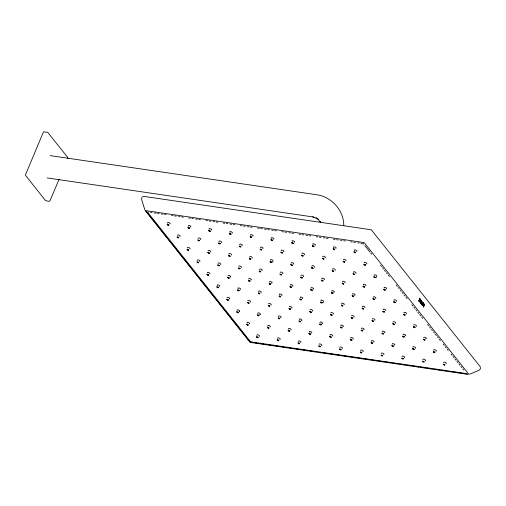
<?xml version="1.0" encoding="UTF-8"?>
<svg xmlns="http://www.w3.org/2000/svg" width="506" height="506" viewBox="0 0 506 506"><rect width="100%" height="100%" fill="white"/><g stroke="black" fill="none" stroke-linecap="round" stroke-linejoin="round"><path stroke-width="0.76" d="M419.891 299.141L419.151 300.899C420.119 302.348 420.878 299.666 419.853 299.135L419.107 300.893C420.05 302.405 421.005 299.584 419.853 299.135M466.228 373.554L250.647 341.822M148.1 212.039L147.746 212.425L147.929 212.052M177.296 235.277C177.701 234.038 181.319 235.929 179.788 236.555M198.048 238.32C198.453 237.086 202.065 238.977 200.534 239.604M197.15 260.242C197.561 259.009 201.173 260.894 199.642 261.526M217.903 263.291C218.307 262.051 221.919 263.942 220.395 264.568M226.935 297.692C227.339 296.459 230.957 298.35 229.427 298.976M238.649 266.333C239.053 265.1 242.671 266.991 241.141 267.617M247.687 300.741C248.092 299.508 251.703 301.393 250.173 302.019M259.401 269.382C259.806 268.142 263.417 270.033 261.887 270.659M268.433 303.783C268.838 302.55 272.456 304.441 270.925 305.067M280.147 272.424C280.552 271.191 284.17 273.082 282.639 273.708M289.185 306.832C289.59 305.599 293.202 307.484 291.671 308.11M300.899 275.473C301.304 274.233 304.916 276.124 303.385 276.75M309.931 309.874C310.336 308.641 313.948 310.532 312.423 311.158M318.963 344.282C319.368 343.049 322.986 344.934 321.455 345.566M330.677 312.923C331.082 311.69 334.7 313.575 333.169 314.201M339.716 347.325C340.121 346.091 343.732 347.983 342.201 348.609M351.43 315.965C351.834 314.732 355.446 316.623 353.915 317.249M360.462 350.373C360.867 349.14 364.484 351.025 362.954 351.657M372.176 319.014C372.58 317.781 376.198 319.665 374.668 320.292M381.214 353.416C381.619 352.182 385.23 354.073 383.7 354.7M392.928 322.056C393.333 320.823 396.944 322.714 395.414 323.34M401.96 356.464C402.365 355.231 405.976 357.116 404.452 357.748M413.674 325.105C414.079 323.872 417.697 325.756 416.166 326.383M422.706 359.507C423.117 358.273 426.729 360.164 425.198 360.791M443.458 362.555C443.863 361.322 447.475 363.207 445.95 363.839M423.674 307.06L423.655 305.966L423.136 305.358L422.535 305.675C426.356 299.267 422.112 312.803 424.18 304.043M423.68 305.567C423.864 302.759 424.142 306.604 423.332 305.131L423.901 304.492M363.251 243.696L363.042 244.012M250.989 341.765L250.736 341.967L147.72 212.368M363.156 244.069L363.15 243.696M420.391 301.114L420.284 301.253A1.373 0.721 -81.6 0 1 419.689 301.778L418.86 301.007L419.86 298.635L418.816 301C419.816 302.986 421.327 300.153 420.252 299.172M67.874 158.479L67.842 157.6L47.684 132.268L43.484 131.838L25.357 175.139L45.597 200.68L49.012 201.337L49.974 200.85L59.075 179.301M142.331 196.682L141.674 198.238L141.693 199.769L144.868 209.882L249.875 341.885M420.334 302.436C420.505 300.672 421.024 302.892 421.277 301.974L420.777 301.393C420.91 299.647 421.53 301.892 421.726 300.975L421.049 300.172L420.05 302.544L420.739 303.366L420.378 302.443L420.739 303.366M421.726 300.975L421.555 301.272L421.081 300.678M420.865 303.575L421.909 301.209L421.156 303.467L421.574 304.416L420.91 303.575M422.833 302.885C420.328 307.37 423.914 303.48 422.447 302.398L422.618 302.101L423.554 303.277C423.427 304.188 422.58 302.259 423.383 303.575M422.877 302.892L422.618 302.101M423.035 303.094L421.96 304.954M480.649 367.856L479.985 369.412L478.859 370.392L469.467 374.288M420.404 300.962L420.423 299.457M272.285 262.342L272.848 261.697M322.815 302.835L323.378 302.19M376.028 277.566L376.59 276.921M190.009 248.984C190.8 247.94 186.98 246.504 187.365 248.003M210.755 252.032C211.546 250.982 207.726 249.553 208.111 251.046M231.508 255.081C232.298 254.031 228.478 252.595 228.864 254.094M209.863 273.955C210.654 272.905 206.834 271.475 207.22 272.968M252.254 258.123C253.044 257.073 249.224 255.644 249.61 257.137M230.616 276.997C231.4 275.953 227.586 274.518 227.972 276.017M273.006 261.172C273.797 260.122 269.976 258.686 270.362 260.185M293.752 264.214C294.543 263.164 290.722 261.735 291.108 263.228M239.648 311.405C240.439 310.355 236.618 308.926 237.004 310.418M314.498 267.263C315.289 266.213 311.468 264.777 311.86 266.276M260.394 314.454C261.185 313.404 257.364 311.968 257.75 313.467M335.25 270.305C336.041 269.255 332.221 267.826 332.606 269.318M355.996 273.354C356.787 272.304 352.967 270.868 353.352 272.367M376.749 276.396C377.539 275.346 373.719 273.917 374.105 275.409M385.781 310.804C386.571 309.754 382.751 308.325 383.137 309.817M406.527 313.846C407.444 312.638 402.782 311.342 404.111 313.094M169.858 224.076C171.768 223.241 166.284 221.293 167.733 223.266M190.61 227.118C192.52 226.29 187.03 224.335 188.485 226.308M211.356 230.167C213.266 229.332 207.783 227.384 209.231 229.357M232.109 233.209C234.019 232.38 228.529 230.426 229.977 232.399M252.855 236.258C254.765 235.423 249.281 233.475 250.729 235.448M221.286 242.646C223.026 241.969 218.465 239.914 218.934 241.609M273.601 239.3C275.511 238.471 270.027 236.517 271.475 238.49M242.032 245.695C243.772 245.018 239.211 242.962 239.686 244.651M294.353 242.349C296.263 241.514 290.773 239.566 292.228 241.539M262.785 248.737C264.524 248.06 259.964 246.005 260.432 247.7M315.099 245.391C317.009 244.562 311.525 242.608 312.974 244.581M283.531 251.786C285.27 251.109 280.71 249.053 281.178 250.742M335.851 248.44C337.761 247.605 332.271 245.657 333.726 247.63M304.277 254.828C306.022 254.151 301.462 252.096 301.93 253.791M356.597 251.482C358.507 250.653 353.024 248.699 354.472 250.672M325.029 257.877C326.768 257.2 322.208 255.144 322.676 256.833M345.775 260.919C347.521 260.242 342.954 258.186 343.429 259.882M219.496 286.491C221.407 285.662 215.923 283.708 217.371 285.681M366.527 263.968C368.267 263.291 363.706 261.235 364.175 262.93M240.249 289.54C242.159 288.705 236.669 286.757 238.124 288.73M324.137 279.799C326.047 278.97 320.557 277.016 322.006 278.989M260.995 292.582C262.905 291.753 257.421 289.799 258.87 291.772M344.883 282.841C346.793 282.013 341.31 280.058 342.758 282.032M281.747 295.63C283.657 294.796 278.167 292.847 279.616 294.821M365.636 285.89C367.546 285.061 362.056 283.107 363.504 285.08M302.493 298.673C304.403 297.844 298.919 295.89 300.368 297.863M386.382 288.932C388.292 288.104 382.808 286.149 384.256 288.123M323.239 301.721C325.149 300.887 319.665 298.938 321.114 300.912M343.991 304.764C345.902 303.935 340.411 301.981 341.866 303.954M249.281 323.941C251.191 323.113 245.707 321.158 247.156 323.132M396.312 301.418C398.051 300.741 393.491 298.685 393.959 300.381M364.737 307.812C366.648 306.984 361.164 305.029 362.612 307.003M270.033 326.99C271.943 326.161 266.453 324.207 267.902 326.18M290.779 330.032C292.689 329.204 287.206 327.249 288.654 329.223M259.211 336.427C260.951 335.75 256.39 333.694 256.858 335.389M311.525 333.081C313.435 332.252 307.952 330.298 309.4 332.271M279.957 339.475C281.697 338.792 277.136 336.737 277.611 338.432M332.278 336.123C334.188 335.295 328.698 333.34 330.152 335.314M300.709 342.518C302.449 341.841 297.889 339.785 298.357 341.48M353.024 339.172C354.934 338.343 349.45 336.389 350.898 338.362M373.776 342.214C375.686 341.386 370.196 339.431 371.644 341.405M394.522 345.263C396.261 344.586 391.701 342.53 392.169 344.225M415.268 348.305C417.014 347.628 412.453 345.573 412.921 347.268M436.02 351.354C437.76 350.677 433.199 348.621 433.667 350.316M229.971 277.029L230.319 277.054M250.717 280.071C253.335 279.982 248.294 277.13 248.718 279.059M271.469 283.12C274.081 283.031 269.04 280.172 269.464 282.108M292.215 286.162C294.834 286.073 289.793 283.221 290.216 285.15M312.967 289.211C315.58 289.122 310.539 286.263 310.962 288.199M333.713 292.253C336.332 292.164 331.285 289.312 331.715 291.241M354.459 295.302C357.078 295.213 352.037 292.354 352.461 294.29M375.212 298.344C377.824 298.262 372.783 295.403 373.213 297.332M239.003 311.43L239.357 311.462M259.755 314.479L260.103 314.504M280.501 317.521C283.12 317.439 278.079 314.58 278.502 316.509M301.253 320.57C303.866 320.481 298.825 317.623 299.248 319.558M321.999 323.612C324.618 323.53 319.571 320.671 320.001 322.6M342.745 326.661C345.364 326.572 340.323 323.714 340.747 325.649M363.498 329.703C366.11 329.621 361.069 326.762 361.493 328.691M384.244 332.752C386.862 332.663 381.821 329.804 382.245 331.74M404.996 335.794C407.608 335.712 402.567 332.853 402.991 334.782M425.742 338.843C428.361 338.754 423.313 335.895 423.743 337.831M50.1 155.608L316.585 194.728C331.62 196.72 343.878 210.433 343.789 225.651M47.178 177.929L312.923 216.941L317.275 218.554L316.079 217.865L318.679 219.674L317.913 218.978L320.481 222.336L320.115 221.533L320.304 221.944M143.122 196.284L371.081 229.749M150.44 212.387L152.009 212.615M154.355 212.956L155.918 213.19M157.48 213.418L159.048 213.646M161.389 213.994L162.957 214.221M164.52 214.449L166.082 214.683M171.559 215.486L173.122 215.714M174.684 215.942L176.252 216.176M178.599 216.517L180.161 216.745M181.724 216.979L183.292 217.207M188.763 218.01L190.326 218.238M191.894 218.472L193.456 218.7M195.803 219.041L197.365 219.275M198.928 219.503L200.496 219.73M205.967 220.534L207.536 220.768M209.098 220.995L210.66 221.223M213.007 221.571L214.569 221.799M216.138 222.026L217.7 222.26M223.171 223.064L224.74 223.291M226.302 223.519L227.864 223.747M230.211 224.095L231.773 224.322M233.342 224.55L234.904 224.784M240.382 225.587L241.944 225.815M243.506 226.043L245.068 226.277M247.415 226.618L248.984 226.846M250.546 227.08L252.108 227.308M257.586 228.111L259.148 228.339M260.71 228.573L262.279 228.801M264.625 229.142L266.188 229.376M267.75 229.604L269.312 229.832M271.659 230.179L273.227 230.407M274.79 230.635L276.352 230.869M281.829 231.672L283.392 231.9M284.954 232.127L286.522 232.362M288.869 232.703L290.431 232.931M291.994 233.165L293.556 233.392M299.033 234.196L300.596 234.423M302.164 234.657L303.726 234.885M306.073 235.227L307.635 235.461M309.198 235.688L310.766 235.916M316.237 236.719L317.8 236.953M319.368 237.181L320.93 237.409M323.277 237.757L324.839 237.984M326.402 238.212L327.97 238.446M333.441 239.249L335.01 239.477M336.572 239.705L338.135 239.933M340.481 240.28L342.043 240.508M343.612 240.742L345.174 240.97M350.645 241.773L352.214 242.001M353.776 242.229L355.338 242.463M357.685 242.804L359.254 243.038M360.816 243.266L362.378 243.494M421.156 303.467L421.7 304.106M251.906 342.353L253.468 342.581M255.024 342.809L256.586 343.043M258.142 343.27L260.482 343.612M262.045 343.84L263.601 344.074M265.163 344.301L266.719 344.529M269.059 344.871L270.621 345.098M272.177 345.332L273.74 345.56M276.08 345.902L277.636 346.129M279.198 346.357L280.76 346.591M282.316 346.819L283.879 347.046M286.219 347.388L287.775 347.622M289.337 347.85L290.893 348.077M293.233 348.419L294.796 348.647M296.352 348.881L297.914 349.108M299.47 349.336L301.032 349.564M303.372 349.905L304.928 350.139M306.491 350.367L308.053 350.595M310.387 350.936L311.949 351.17M313.511 351.398L315.845 351.74M320.526 352.429L322.088 352.657M323.644 352.884L325.984 353.226M327.546 353.454L329.102 353.688M330.665 353.915L333.005 354.257M337.685 354.946L339.241 355.174M341.582 355.516L343.144 355.743M344.7 355.977L346.262 356.205M347.818 356.433L350.158 356.774M351.721 357.002L353.277 357.236M354.839 357.464L356.395 357.691M358.735 358.033L360.297 358.261M361.853 358.495L363.416 358.722M364.978 358.95L367.312 359.292M368.874 359.526L370.436 359.753M371.992 359.981L373.554 360.209M375.895 360.55L377.451 360.784M379.013 361.012L380.569 361.24M382.909 361.581L384.471 361.809M386.027 362.043L387.59 362.271M389.146 362.498L390.708 362.726M393.048 363.074L394.604 363.302M396.166 363.529L397.729 363.757M400.063 364.099L401.625 364.333M403.187 364.56L404.743 364.788M407.083 365.13L408.646 365.357M410.202 365.591L411.764 365.819M413.32 366.047L414.882 366.274M417.222 366.622L418.778 366.85M420.341 367.078L421.896 367.305M424.237 367.647L425.799 367.881M427.355 368.109L428.917 368.336M430.479 368.564L432.035 368.792M434.376 369.14L435.938 369.367M437.494 369.595L439.834 369.937M441.396 370.171L442.952 370.398M444.515 370.626L446.071 370.854M451.529 371.657L453.091 371.885M454.647 372.112L456.988 372.454M458.55 372.688L460.106 372.916M461.668 373.143L464.008 373.485M465.564 373.719L467.127 373.947M250.312 342.423L468.082 374.389L468.588 373.953L364.168 242.576L145.899 210.667L145.829 211.198L250.027 342.227M312.556 216.865L313.998 217.156M371.48 229.99L480.555 367.147M419.822 298.629L420.296 299.179M364.845 245.606L369.747 251.767M370.727 253L371.708 254.233M380.525 265.327L381.505 266.554M382.485 267.788L383.466 269.021M384.446 270.255L385.427 271.488M386.407 272.721L387.387 273.948M388.368 275.182L389.348 276.415M396.211 285.042L397.185 286.276M398.165 287.509L399.145 288.743M400.126 289.97L401.106 291.203M402.087 292.436L403.067 293.67M404.047 294.903L405.028 296.136M406.008 297.364L406.988 298.597M411.89 304.757L412.871 305.991M413.851 307.224L414.825 308.458M415.805 309.691L416.786 310.924M417.766 312.151L418.747 313.385M419.727 314.618L420.707 315.852M421.688 317.085L422.668 318.318M427.57 324.479L428.55 325.712M429.531 326.946L430.511 328.173M431.491 329.406L432.472 330.639M433.446 331.873L434.426 333.106M435.407 334.339L436.387 335.567M437.367 336.8L438.348 338.033M439.328 339.267L440.309 340.5M443.25 344.194L444.23 345.427M445.21 346.661L446.191 347.894M447.171 349.127L448.152 350.354M451.086 354.055L452.067 355.288M453.047 356.521L454.027 357.748M455.008 358.982L455.988 360.215M456.969 361.448L457.949 362.682M458.929 363.915L459.91 365.149M460.89 366.376L461.87 367.609M462.851 368.842L463.831 370.076M167.17 224.487C168.416 226.783 170.161 224.285 167.17 224.487M177.1 236.972C178.346 239.268 180.092 236.77 177.1 236.972M187.922 227.529C189.168 229.832 190.914 227.333 187.922 227.529M187.024 249.452C188.27 251.754 190.016 249.256 187.024 249.452M197.846 240.015C199.092 242.317 200.838 239.819 197.846 240.015M196.954 261.937C198.2 264.24 199.946 261.741 196.954 261.937M208.668 230.578C209.914 232.874 211.66 230.375 208.668 230.578M207.776 252.5C209.022 254.796 210.768 252.298 207.776 252.5M206.884 274.423C208.13 276.719 209.876 274.22 206.884 274.423M218.598 243.063C219.844 245.359 221.59 242.861 218.598 243.063M217.7 264.986C218.946 267.282 220.692 264.783 217.7 264.986M216.808 286.902C218.054 289.204 219.8 286.706 216.808 286.902M229.42 233.62C230.66 235.922 232.406 233.424 229.42 233.62M228.522 255.543C229.768 257.845 231.514 255.347 228.522 255.543M227.63 277.465C228.876 279.767 230.622 277.269 227.63 277.465M226.739 299.388C227.985 301.69 229.73 299.191 226.739 299.388M239.344 246.106C240.59 248.408 242.336 245.91 239.344 246.106M238.452 268.028C239.699 270.33 241.444 267.832 238.452 268.028M237.561 289.951C238.807 292.247 240.552 289.755 237.561 289.951M236.663 311.873C237.909 314.169 239.654 311.671 236.663 311.873M250.166 236.669C251.412 238.965 253.158 236.466 250.166 236.669M249.275 258.591C250.521 260.887 252.266 258.389 249.275 258.591M248.376 280.514C249.622 282.81 251.368 280.311 248.376 280.514M247.485 302.436C248.731 304.732 250.476 302.234 247.485 302.436M246.593 324.359C247.839 326.655 249.584 324.156 246.593 324.359M260.097 249.154C261.336 251.45 263.082 248.952 260.097 249.154M259.198 271.077C260.445 273.373 262.19 270.874 259.198 271.077M258.307 292.999C259.553 295.295 261.298 292.797 258.307 292.999M257.415 314.915C258.661 317.218 260.407 314.719 257.415 314.915M270.912 239.711C272.158 242.013 273.904 239.515 270.912 239.711M256.523 336.838C257.763 339.14 259.508 336.642 256.523 336.838M270.021 261.634C271.267 263.936 273.012 261.438 270.021 261.634M269.129 283.556C270.375 285.858 272.12 283.36 269.129 283.556M268.237 305.479C269.483 307.781 271.229 305.282 268.237 305.479M267.339 327.401C268.585 329.703 270.33 327.205 267.339 327.401M280.843 252.197C282.089 254.499 283.834 252.001 280.843 252.197M279.951 274.119C281.197 276.421 282.943 273.923 279.951 274.119M279.053 296.042C280.299 298.344 282.044 295.846 279.053 296.042M278.161 317.964C279.407 320.26 281.153 317.762 278.161 317.964M291.665 242.76C292.911 245.056 294.656 242.557 291.665 242.76M277.269 339.887C278.515 342.182 280.261 339.684 277.269 339.887M290.773 264.682C292.013 266.978 293.758 264.48 290.773 264.682M289.875 286.605C291.121 288.901 292.866 286.402 289.875 286.605M288.983 308.527C290.229 310.823 291.975 308.325 288.983 308.527M288.091 330.45C289.337 332.746 291.083 330.247 288.091 330.45M301.589 255.245C302.835 257.541 304.58 255.043 301.589 255.245M300.697 277.168C301.943 279.464 303.689 276.965 300.697 277.168M299.805 299.09C301.051 301.386 302.797 298.888 299.805 299.09M298.913 321.006C300.159 323.309 301.905 320.81 298.913 321.006M312.411 245.802C313.657 248.104 315.402 245.606 312.411 245.802M298.015 342.929C299.261 345.231 301.007 342.733 298.015 342.929M311.519 267.725C312.765 270.027 314.511 267.529 311.519 267.725M310.627 289.647C311.873 291.949 313.619 289.451 310.627 289.647M309.729 311.57C310.975 313.872 312.721 311.373 309.729 311.57M308.837 333.492C310.083 335.794 311.829 333.296 308.837 333.492M322.341 258.288C323.587 260.59 325.333 258.092 322.341 258.288M321.449 280.21C322.689 282.512 324.435 280.014 321.449 280.21M320.551 302.133C321.797 304.435 323.543 301.937 320.551 302.133M319.659 324.055C320.905 326.351 322.651 323.853 319.659 324.055M333.163 248.851C334.403 251.147 336.155 248.655 333.163 248.851M318.767 345.977C320.013 348.273 321.759 345.775 318.767 345.977M332.265 270.773C333.511 273.069 335.257 270.571 332.265 270.773M331.373 292.696C332.619 294.992 334.365 292.493 331.373 292.696M330.481 314.618C331.727 316.914 333.473 314.416 330.481 314.618M329.589 336.541C330.835 338.837 332.581 336.338 329.589 336.541M343.087 261.336C344.333 263.632 346.079 261.134 343.087 261.336M342.195 283.259C343.441 285.555 345.187 283.056 342.195 283.259M341.303 305.181C342.549 307.477 344.295 304.979 341.303 305.181M340.411 327.097C341.651 329.4 343.397 326.901 340.411 327.097M353.909 251.899C355.155 254.195 356.901 251.697 353.909 251.899M339.513 349.02C340.759 351.322 342.505 348.824 339.513 349.02M353.017 273.816C354.263 276.118 356.009 273.62 353.017 273.816M352.125 295.738C353.365 298.04 355.111 295.542 352.125 295.738M351.227 317.66C352.473 319.963 354.219 317.464 351.227 317.66M350.335 339.583C351.581 341.885 353.327 339.387 350.335 339.583M363.839 264.379C365.079 266.681 366.831 264.183 363.839 264.379M362.941 286.301C364.187 288.603 365.933 286.105 362.941 286.301M362.049 308.224C363.295 310.526 365.041 308.027 362.049 308.224M361.157 330.146C362.404 332.442 364.149 329.95 361.157 330.146M360.266 352.068C361.512 354.364 363.257 351.866 360.266 352.068M373.763 276.864C375.009 279.16 376.755 276.662 373.763 276.864M372.871 298.787C374.117 301.083 375.863 298.584 372.871 298.787M371.98 320.709C373.226 323.005 374.971 320.507 371.98 320.709M371.088 342.632C372.327 344.928 374.073 342.429 371.088 342.632M383.693 289.35C384.94 291.646 386.685 289.147 383.693 289.35M382.802 311.272C384.041 313.568 385.787 311.07 382.802 311.272M381.903 333.195C383.15 335.491 384.895 332.992 381.903 333.195M381.012 355.111C382.258 357.413 384.003 354.915 381.012 355.111M393.617 301.829C394.863 304.131 396.609 301.633 393.617 301.829M392.726 323.751C393.972 326.054 395.717 323.555 392.726 323.751M391.834 345.674C393.08 347.976 394.825 345.478 391.834 345.674M403.548 314.315C404.794 316.617 406.539 314.118 403.548 314.315M402.656 336.237C403.902 338.539 405.648 336.041 402.656 336.237M401.764 358.159C403.004 360.455 404.749 357.957 401.764 358.159M413.478 326.8C414.718 329.096 416.463 326.598 413.478 326.8M412.58 348.723C413.826 351.019 415.571 348.52 412.58 348.723M423.402 339.286C424.648 341.582 426.394 339.083 423.402 339.286M422.51 361.202C423.756 363.504 425.502 361.006 422.51 361.202M433.332 351.765C434.578 354.067 436.324 351.569 433.332 351.765M443.256 364.25C444.502 366.546 446.248 364.048 443.256 364.25M168.606 225.113L167.638 224.759L168.606 225.113M178.536 237.592L177.568 237.244L178.536 237.592M189.358 228.155L188.384 227.808L189.358 228.155M188.46 250.078L187.492 249.73L188.46 250.078M199.282 240.641L198.314 240.287L199.282 240.641M198.39 262.563L197.422 262.209L198.39 262.563M210.104 231.204L209.136 230.85L210.104 231.204M209.212 253.126L208.244 252.772L209.212 253.126M208.32 275.049L207.346 274.695L208.32 275.049M220.034 243.69L219.066 243.335L220.034 243.69M219.136 265.606L218.168 265.258L219.136 265.606M230.85 234.246L229.882 233.898L230.85 234.246M218.244 287.528L217.276 287.18L218.244 287.528M229.958 256.169L228.99 255.821L229.958 256.169M229.066 278.091L228.098 277.743L229.066 278.091M240.78 246.732L239.812 246.378L240.78 246.732M228.174 300.014L227.207 299.666L228.174 300.014M239.888 268.654L238.921 268.3L239.888 268.654M251.602 237.295L250.634 236.941L251.602 237.295M238.996 290.577L238.022 290.223L238.996 290.577M250.71 259.217L249.743 258.863L250.71 259.217M238.098 312.499L237.131 312.145L238.098 312.499M249.812 281.14L248.844 280.786L249.812 281.14M261.526 249.781L260.558 249.426L261.526 249.781M248.92 303.062L247.953 302.708L248.92 303.062M260.634 271.697L259.667 271.349L260.634 271.697M248.029 324.985L247.061 324.631L248.029 324.985M272.348 240.337L271.38 239.989L272.348 240.337M259.742 293.619L258.775 293.271L259.742 293.619M271.456 262.26L270.489 261.912L271.456 262.26M258.851 315.542L257.883 315.194L258.851 315.542M270.565 284.182L269.597 283.834L270.565 284.182M257.959 337.464L256.985 337.116L257.959 337.464M282.278 252.823L281.311 252.469L282.278 252.823M269.673 306.105L268.699 305.757L269.673 306.105M281.387 274.745L280.419 274.391L281.387 274.745M268.775 328.027L267.807 327.673L268.775 328.027M293.1 243.386L292.133 243.032L293.1 243.386M280.488 296.668L279.521 296.314L280.488 296.668M292.202 265.308L291.235 264.954L292.202 265.308M279.597 318.59L278.629 318.236L279.597 318.59M291.311 287.231L290.343 286.877L291.311 287.231M278.705 340.513L277.737 340.158L278.705 340.513M303.024 255.872L302.057 255.517L303.024 255.872M290.419 309.153L289.451 308.799L290.419 309.153M302.133 277.788L301.165 277.44L302.133 277.788M289.527 331.076L288.559 330.722L289.527 331.076M313.846 246.428L312.879 246.08L313.846 246.428M301.241 299.71L300.273 299.362L301.241 299.71M312.955 268.351L311.987 268.003L312.955 268.351M300.349 321.633L299.375 321.285L300.349 321.633M312.063 290.273L311.095 289.925L312.063 290.273M299.451 343.555L298.483 343.207L299.451 343.555M323.777 258.914L322.809 258.566L323.777 258.914M311.165 312.196L310.197 311.848L311.165 312.196M322.879 280.836L321.911 280.482L322.879 280.836M310.273 334.118L309.305 333.764L310.273 334.118M334.599 249.477L333.625 249.123L334.599 249.477M321.987 302.759L321.019 302.405L321.987 302.759M333.701 271.399L332.733 271.045L333.701 271.399M321.095 324.681L320.127 324.327L321.095 324.681M332.809 293.322L331.841 292.968L332.809 293.322M320.203 346.604L319.235 346.249L320.203 346.604M344.523 261.963L343.555 261.608L344.523 261.963M331.917 315.244L330.949 314.89L331.917 315.244M343.631 283.885L342.663 283.531L343.631 283.885M331.025 337.167L330.057 336.813L331.025 337.167M355.345 252.519L354.377 252.171L355.345 252.519M342.739 305.801L341.771 305.453L342.739 305.801M354.453 274.442L353.485 274.094L354.453 274.442M341.841 327.724L340.873 327.376L341.841 327.724M353.555 296.364L352.587 296.016L353.555 296.364M340.949 349.646L339.981 349.298L340.949 349.646M365.275 265.005L364.301 264.657L365.275 265.005M352.663 318.287L351.695 317.939L352.663 318.287M364.377 286.927L363.409 286.573L364.377 286.927M351.771 340.209L350.803 339.861L351.771 340.209M363.485 308.85L362.517 308.496L363.485 308.85M375.199 277.49L374.231 277.136L375.199 277.49M362.593 330.772L361.626 330.418L362.593 330.772M374.307 299.413L373.339 299.059L374.307 299.413M361.701 352.695L360.734 352.34L361.701 352.695M373.415 321.335L372.448 320.981L373.415 321.335M385.129 289.976L384.162 289.622L385.129 289.976M372.517 343.258L371.549 342.904L372.517 343.258M384.231 311.892L383.263 311.544L384.231 311.892M383.339 333.815L382.372 333.467L383.339 333.815M395.053 302.455L394.085 302.107L395.053 302.455M382.447 355.737L381.48 355.389L382.447 355.737M394.161 324.378L393.194 324.03L394.161 324.378M393.27 346.3L392.302 345.952L393.27 346.3M404.983 314.941L404.016 314.587L404.983 314.941M404.092 336.863L403.124 336.509L404.092 336.863M403.193 358.786L402.226 358.431L403.193 358.786M414.907 327.426L413.94 327.072L414.907 327.426M414.016 349.349L413.048 348.995L414.016 349.349M424.838 339.905L423.87 339.558L424.838 339.905M423.946 361.828L422.978 361.48L423.946 361.828M434.768 352.391L433.8 352.043L434.768 352.391M444.692 364.877L443.724 364.522L444.692 364.877"/></g></svg>
